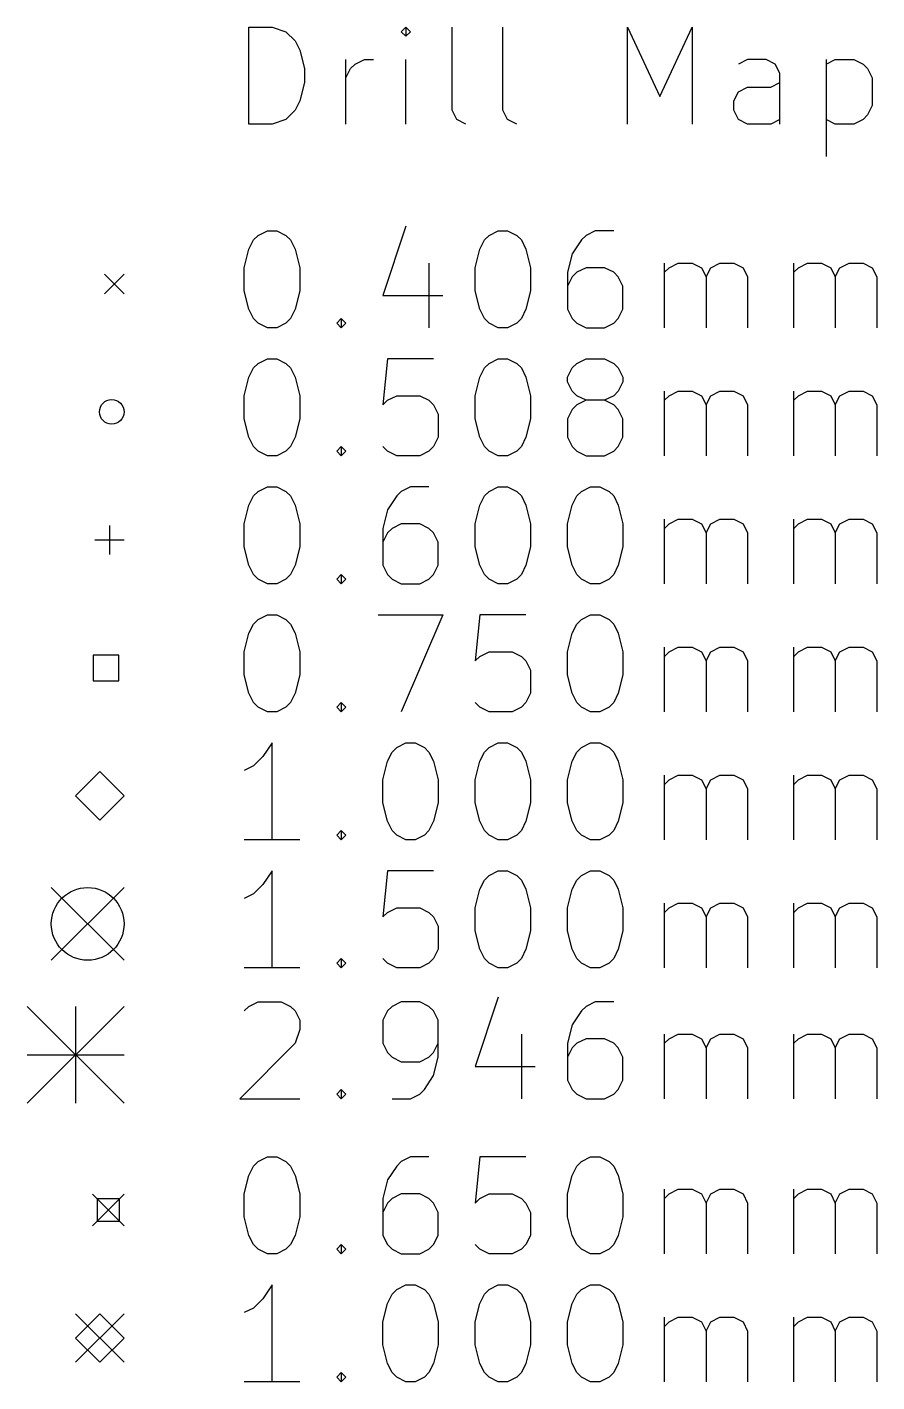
# Model space of a CAD drawing. Extents: x 109 to 179.2, y -127 to -50.2.
# Drawn here: x 109.05 to 126.58, y -126.28 to -98.33 of the extents above; entities that cross this region are included whole.
import ezdxf

# ---------------------------------------------------------------- set-up
doc = ezdxf.new("R2010")
doc.units = 0
doc.layers.add('BLACK', color=7, linetype='CONTINUOUS')

msp = doc.modelspace()

# ---------------------------------------------------------------- linework, layer by layer
at = {"layer": 'BLACK', "linetype": 'CONTINUOUS'}
for p, q in [((113.626, -100.335), (113.626, -98.3348)), ((113.626, -98.3348), (114.102, -98.3348)), ((114.102, -98.3348), (114.388, -98.43)), ((116.864, -98.3348), (116.769, -98.43)), ((116.96, -98.43), (116.864, -98.3348)), ((116.864, -98.3348), (116.864, -98.5252)), ((117.817, -100.049), (117.817, -98.3348)), ((118.864, -100.049), (118.864, -98.3348)), ((121.436, -100.335), (121.436, -98.3348)), ((121.436, -98.3348), (122.102, -99.7633)), ((122.102, -99.7633), (122.769, -98.3348)), ((122.769, -98.3348), (122.769, -100.335)), ((114.388, -98.43), (114.579, -98.6205)), ((114.579, -98.6205), (114.674, -98.811)), ((116.769, -98.43), (116.864, -98.5252)), ((116.864, -98.5252), (116.96, -98.43)), ((114.674, -98.811), (114.769, -99.1919)), ((115.626, -100.335), (115.626, -99.0014)), ((115.721, -99.1919), (115.817, -99.0967)), ((115.817, -99.0967), (116.007, -99.0014)), ((116.007, -99.0014), (116.198, -99.0014)), ((116.864, -100.335), (116.864, -99.0014)), ((123.912, -99.0014), (123.721, -99.0967)), ((124.293, -99.0014), (123.912, -99.0014)), ((124.483, -99.0967), (124.293, -99.0014)), ((124.579, -99.2871), (124.483, -99.0967)), ((125.531, -99.0014), (125.531, -101.001)), ((125.531, -99.0967), (125.721, -99.0014)), ((125.721, -99.0014), (126.102, -99.0014)), ((126.102, -99.0014), (126.293, -99.0967)), ((126.293, -99.0967), (126.388, -99.1919)), ((114.769, -99.1919), (114.769, -99.4776)), ((115.626, -99.3824), (115.721, -99.1919)), ((124.579, -100.335), (124.579, -99.2871)), ((126.388, -99.1919), (126.483, -99.3824)), ((126.483, -99.3824), (126.483, -99.9538)), ((114.769, -99.4776), (114.674, -99.8586)), ((123.626, -99.8586), (123.721, -99.6681)), ((123.721, -99.6681), (123.912, -99.5729)), ((123.912, -99.5729), (124.388, -99.5729)), ((124.388, -99.5729), (124.579, -99.4776)), ((114.674, -99.8586), (114.579, -100.049)), ((123.626, -100.049), (123.626, -99.8586)), ((126.483, -99.9538), (126.388, -100.144)), ((114.388, -100.24), (114.102, -100.335)), ((114.579, -100.049), (114.388, -100.24)), ((117.912, -100.24), (117.817, -100.049)), ((118.102, -100.335), (117.912, -100.24)), ((118.96, -100.24), (118.864, -100.049)), ((119.15, -100.335), (118.96, -100.24)), ((123.721, -100.24), (123.626, -100.049)), ((123.912, -100.335), (123.721, -100.24)), ((124.579, -100.24), (124.388, -100.335)), ((125.721, -100.335), (125.531, -100.24)), ((126.293, -100.24), (126.102, -100.335)), ((126.388, -100.144), (126.293, -100.24)), ((114.102, -100.335), (113.626, -100.335)), ((124.388, -100.335), (123.912, -100.335)), ((126.102, -100.335), (125.721, -100.335)), ((113.817, -102.63), (114.007, -102.535)), ((114.007, -102.535), (114.198, -102.535)), ((114.198, -102.535), (114.388, -102.63)), ((116.864, -102.44), (116.388, -103.868)), ((118.579, -102.63), (118.769, -102.535)), ((118.769, -102.535), (118.96, -102.535)), ((118.96, -102.535), (119.15, -102.63)), ((120.769, -102.535), (120.579, -102.63)), ((121.15, -102.535), (120.769, -102.535)), ((113.626, -102.916), (113.721, -102.725)), ((113.721, -102.725), (113.817, -102.63)), ((114.388, -102.63), (114.483, -102.725)), ((114.483, -102.725), (114.579, -102.916)), ((118.388, -102.916), (118.483, -102.725)), ((118.483, -102.725), (118.579, -102.63)), ((119.15, -102.63), (119.245, -102.725)), ((119.245, -102.725), (119.34, -102.916)), ((120.483, -102.725), (120.293, -103.011)), ((120.579, -102.63), (120.483, -102.725)), ((113.531, -103.297), (113.626, -102.916)), ((114.579, -102.916), (114.674, -103.297)), ((118.293, -103.297), (118.388, -102.916)), ((119.34, -102.916), (119.436, -103.297)), ((120.293, -103.011), (120.198, -103.392)), ((113.531, -103.773), (113.531, -103.297)), ((114.674, -103.297), (114.674, -103.773)), ((117.34, -103.201), (117.34, -104.535)), ((118.293, -103.773), (118.293, -103.297)), ((119.436, -103.297), (119.436, -103.773)), ((120.579, -103.297), (120.388, -103.392)), ((120.96, -103.297), (120.579, -103.297)), ((121.15, -103.392), (120.96, -103.297)), ((122.198, -104.535), (122.198, -103.201)), ((122.198, -103.392), (122.293, -103.297)), ((122.293, -103.297), (122.483, -103.201)), ((122.483, -103.201), (122.769, -103.201)), ((122.769, -103.201), (122.96, -103.297)), ((122.96, -103.297), (123.055, -103.487)), ((123.055, -103.487), (123.15, -103.297)), ((123.15, -103.297), (123.34, -103.201)), ((123.34, -103.201), (123.626, -103.201)), ((123.626, -103.201), (123.817, -103.297)), ((123.817, -103.297), (123.912, -103.487)), ((124.864, -104.535), (124.864, -103.201)), ((124.864, -103.392), (124.96, -103.297)), ((124.96, -103.297), (125.15, -103.201)), ((125.15, -103.201), (125.436, -103.201)), ((125.436, -103.201), (125.626, -103.297)), ((125.626, -103.297), (125.721, -103.487)), ((125.721, -103.487), (125.817, -103.297)), ((125.817, -103.297), (126.007, -103.201)), ((126.007, -103.201), (126.293, -103.201)), ((126.293, -103.201), (126.483, -103.297)), ((126.483, -103.297), (126.579, -103.487)), ((110.644, -103.427), (111.05, -103.833)), ((111.05, -103.427), (110.644, -103.833)), ((120.198, -103.392), (120.198, -104.154)), ((120.293, -103.487), (120.198, -103.678)), ((120.388, -103.392), (120.293, -103.487)), ((121.245, -103.487), (121.15, -103.392)), ((121.34, -103.678), (121.245, -103.487)), ((123.055, -103.487), (123.055, -104.535)), ((123.912, -103.487), (123.912, -104.535)), ((125.721, -103.487), (125.721, -104.535)), ((126.579, -103.487), (126.579, -104.535)), ((113.626, -104.154), (113.531, -103.773)), ((114.674, -103.773), (114.579, -104.154)), ((116.388, -103.868), (117.626, -103.868)), ((118.388, -104.154), (118.293, -103.773)), ((119.436, -103.773), (119.34, -104.154)), ((121.34, -104.154), (121.34, -103.678)), ((113.721, -104.344), (113.626, -104.154)), ((114.579, -104.154), (114.483, -104.344)), ((118.483, -104.344), (118.388, -104.154)), ((119.34, -104.154), (119.245, -104.344)), ((120.198, -104.154), (120.293, -104.344)), ((121.245, -104.344), (121.34, -104.154)), ((113.817, -104.44), (113.721, -104.344)), ((114.007, -104.535), (113.817, -104.44)), ((114.388, -104.44), (114.198, -104.535)), ((114.483, -104.344), (114.388, -104.44)), ((115.436, -104.44), (115.531, -104.344)), ((115.531, -104.535), (115.436, -104.44)), ((115.531, -104.344), (115.626, -104.44)), ((115.531, -104.344), (115.531, -104.535)), ((115.626, -104.44), (115.531, -104.535)), ((118.579, -104.44), (118.483, -104.344)), ((118.769, -104.535), (118.579, -104.44)), ((119.15, -104.44), (118.96, -104.535)), ((119.245, -104.344), (119.15, -104.44)), ((120.293, -104.344), (120.388, -104.44)), ((120.388, -104.44), (120.579, -104.535)), ((120.96, -104.535), (121.15, -104.44)), ((121.15, -104.44), (121.245, -104.344)), ((114.198, -104.535), (114.007, -104.535)), ((118.96, -104.535), (118.769, -104.535)), ((120.579, -104.535), (120.96, -104.535)), ((113.721, -105.365), (113.817, -105.27)), ((113.817, -105.27), (114.007, -105.175)), ((114.007, -105.175), (114.198, -105.175)), ((114.198, -105.175), (114.388, -105.27)), ((114.388, -105.27), (114.483, -105.365)), ((116.483, -105.175), (116.388, -106.127)), ((117.436, -105.175), (116.483, -105.175)), ((118.483, -105.365), (118.579, -105.27)), ((118.579, -105.27), (118.769, -105.175)), ((118.769, -105.175), (118.96, -105.175)), ((118.96, -105.175), (119.15, -105.27)), ((119.15, -105.27), (119.245, -105.365)), ((120.293, -105.365), (120.388, -105.27)), ((120.388, -105.27), (120.579, -105.175)), ((120.579, -105.175), (120.96, -105.175)), ((120.96, -105.175), (121.15, -105.27)), ((121.15, -105.27), (121.245, -105.365)), ((113.531, -105.937), (113.626, -105.556)), ((113.626, -105.556), (113.721, -105.365)), ((114.483, -105.365), (114.579, -105.556)), ((114.579, -105.556), (114.674, -105.937)), ((118.293, -105.937), (118.388, -105.556)), ((118.388, -105.556), (118.483, -105.365)), ((119.245, -105.365), (119.34, -105.556)), ((119.34, -105.556), (119.436, -105.937)), ((120.198, -105.556), (120.293, -105.365)), ((120.198, -105.651), (120.198, -105.556)), ((121.245, -105.365), (121.34, -105.556)), ((121.34, -105.556), (121.34, -105.651)), ((120.293, -105.841), (120.198, -105.651)), ((120.388, -105.937), (120.293, -105.841)), ((121.245, -105.841), (121.15, -105.937)), ((121.34, -105.651), (121.245, -105.841)), ((122.198, -107.175), (122.198, -105.841)), ((122.293, -105.937), (122.483, -105.841)), ((122.483, -105.841), (122.769, -105.841)), ((122.769, -105.841), (122.96, -105.937)), ((123.15, -105.937), (123.34, -105.841)), ((123.34, -105.841), (123.626, -105.841)), ((123.626, -105.841), (123.817, -105.937)), ((124.864, -107.175), (124.864, -105.841)), ((124.96, -105.937), (125.15, -105.841)), ((125.15, -105.841), (125.436, -105.841)), ((125.436, -105.841), (125.626, -105.937)), ((125.817, -105.937), (126.007, -105.841)), ((126.007, -105.841), (126.293, -105.841)), ((126.293, -105.841), (126.483, -105.937)), ((113.531, -106.413), (113.531, -105.937)), ((114.674, -105.937), (114.674, -106.413)), ((116.388, -106.127), (116.483, -106.032)), ((116.483, -106.032), (116.674, -105.937)), ((116.674, -105.937), (117.15, -105.937)), ((117.15, -105.937), (117.34, -106.032)), ((117.34, -106.032), (117.436, -106.127)), ((117.436, -106.127), (117.531, -106.318)), ((118.293, -106.413), (118.293, -105.937)), ((119.436, -105.937), (119.436, -106.413)), ((120.388, -106.127), (120.293, -106.222)), ((120.579, -106.032), (120.388, -105.937)), ((120.579, -106.032), (120.388, -106.127)), ((120.96, -106.032), (120.579, -106.032)), ((121.15, -105.937), (120.96, -106.032)), ((121.15, -106.127), (120.96, -106.032)), ((121.245, -106.222), (121.15, -106.127)), ((122.198, -106.032), (122.293, -105.937)), ((122.96, -105.937), (123.055, -106.127)), ((123.055, -106.127), (123.15, -105.937)), ((123.055, -106.127), (123.055, -107.175)), ((123.817, -105.937), (123.912, -106.127)), ((123.912, -106.127), (123.912, -107.175)), ((124.864, -106.032), (124.96, -105.937)), ((125.626, -105.937), (125.721, -106.127)), ((125.721, -106.127), (125.817, -105.937)), ((125.721, -106.127), (125.721, -107.175)), ((126.483, -105.937), (126.579, -106.127)), ((126.579, -106.127), (126.579, -107.175)), ((113.626, -106.794), (113.531, -106.413)), ((114.674, -106.413), (114.579, -106.794)), ((117.531, -106.318), (117.531, -106.794)), ((118.388, -106.794), (118.293, -106.413)), ((119.436, -106.413), (119.34, -106.794)), ((120.293, -106.222), (120.198, -106.413)), ((120.198, -106.413), (120.198, -106.794)), ((121.34, -106.413), (121.245, -106.222)), ((121.34, -106.794), (121.34, -106.413)), ((113.721, -106.984), (113.626, -106.794)), ((113.817, -107.08), (113.721, -106.984)), ((114.483, -106.984), (114.388, -107.08)), ((114.579, -106.794), (114.483, -106.984)), ((115.436, -107.08), (115.531, -106.984)), ((115.531, -106.984), (115.626, -107.08)), ((115.531, -106.984), (115.531, -107.175)), ((116.483, -107.08), (116.388, -106.984)), ((117.436, -106.984), (117.34, -107.08)), ((117.531, -106.794), (117.436, -106.984)), ((118.483, -106.984), (118.388, -106.794)), ((118.579, -107.08), (118.483, -106.984)), ((119.245, -106.984), (119.15, -107.08)), ((119.34, -106.794), (119.245, -106.984)), ((120.198, -106.794), (120.293, -106.984)), ((120.293, -106.984), (120.388, -107.08)), ((121.15, -107.08), (121.245, -106.984)), ((121.245, -106.984), (121.34, -106.794)), ((114.007, -107.175), (113.817, -107.08)), ((114.198, -107.175), (114.007, -107.175)), ((114.388, -107.08), (114.198, -107.175)), ((115.531, -107.175), (115.436, -107.08)), ((115.626, -107.08), (115.531, -107.175)), ((116.674, -107.175), (116.483, -107.08)), ((117.15, -107.175), (116.674, -107.175)), ((117.34, -107.08), (117.15, -107.175)), ((118.769, -107.175), (118.579, -107.08)), ((118.96, -107.175), (118.769, -107.175)), ((119.15, -107.08), (118.96, -107.175)), ((120.388, -107.08), (120.579, -107.175)), ((120.579, -107.175), (120.96, -107.175)), ((120.96, -107.175), (121.15, -107.08)), ((113.817, -107.91), (114.007, -107.815)), ((114.007, -107.815), (114.198, -107.815)), ((114.198, -107.815), (114.388, -107.91)), ((116.96, -107.815), (116.769, -107.91)), ((117.34, -107.815), (116.96, -107.815)), ((118.579, -107.91), (118.769, -107.815)), ((118.769, -107.815), (118.96, -107.815)), ((118.96, -107.815), (119.15, -107.91)), ((120.483, -107.91), (120.674, -107.815)), ((120.674, -107.815), (120.864, -107.815)), ((120.864, -107.815), (121.055, -107.91)), ((113.626, -108.196), (113.721, -108.005)), ((113.721, -108.005), (113.817, -107.91)), ((114.388, -107.91), (114.483, -108.005)), ((114.483, -108.005), (114.579, -108.196)), ((116.674, -108.005), (116.483, -108.291)), ((116.769, -107.91), (116.674, -108.005)), ((118.388, -108.196), (118.483, -108.005)), ((118.483, -108.005), (118.579, -107.91)), ((119.15, -107.91), (119.245, -108.005)), ((119.245, -108.005), (119.34, -108.196)), ((120.293, -108.196), (120.388, -108.005)), ((120.388, -108.005), (120.483, -107.91)), ((121.055, -107.91), (121.15, -108.005)), ((121.15, -108.005), (121.245, -108.196)), ((113.531, -108.577), (113.626, -108.196)), ((114.579, -108.196), (114.674, -108.577)), ((116.483, -108.291), (116.388, -108.672)), ((118.293, -108.577), (118.388, -108.196)), ((119.34, -108.196), (119.436, -108.577)), ((120.198, -108.577), (120.293, -108.196)), ((121.245, -108.196), (121.34, -108.577)), ((110.75, -108.61), (110.75, -109.21)), ((113.531, -109.053), (113.531, -108.577)), ((114.674, -108.577), (114.674, -109.053)), ((116.388, -108.672), (116.388, -109.434)), ((116.579, -108.672), (116.483, -108.767)), ((116.769, -108.577), (116.579, -108.672)), ((117.15, -108.577), (116.769, -108.577)), ((117.34, -108.672), (117.15, -108.577)), ((117.436, -108.767), (117.34, -108.672)), ((118.293, -109.053), (118.293, -108.577)), ((119.436, -108.577), (119.436, -109.053)), ((120.198, -109.053), (120.198, -108.577)), ((121.34, -108.577), (121.34, -109.053)), ((122.198, -109.815), (122.198, -108.481)), ((122.198, -108.672), (122.293, -108.577)), ((122.293, -108.577), (122.483, -108.481)), ((122.483, -108.481), (122.769, -108.481)), ((122.769, -108.481), (122.96, -108.577)), ((122.96, -108.577), (123.055, -108.767)), ((123.055, -108.767), (123.15, -108.577)), ((123.15, -108.577), (123.34, -108.481)), ((123.34, -108.481), (123.626, -108.481)), ((123.626, -108.481), (123.817, -108.577)), ((123.817, -108.577), (123.912, -108.767)), ((124.864, -109.815), (124.864, -108.481)), ((124.864, -108.672), (124.96, -108.577)), ((124.96, -108.577), (125.15, -108.481)), ((125.15, -108.481), (125.436, -108.481)), ((125.436, -108.481), (125.626, -108.577)), ((125.626, -108.577), (125.721, -108.767)), ((125.721, -108.767), (125.817, -108.577)), ((125.817, -108.577), (126.007, -108.481)), ((126.007, -108.481), (126.293, -108.481)), ((126.293, -108.481), (126.483, -108.577)), ((126.483, -108.577), (126.579, -108.767)), ((110.45, -108.91), (111.05, -108.91)), ((116.483, -108.767), (116.388, -108.958)), ((117.531, -108.958), (117.436, -108.767)), ((117.531, -109.434), (117.531, -108.958)), ((123.055, -108.767), (123.055, -109.815)), ((123.912, -108.767), (123.912, -109.815)), ((125.721, -108.767), (125.721, -109.815)), ((126.579, -108.767), (126.579, -109.815)), ((113.626, -109.434), (113.531, -109.053)), ((114.674, -109.053), (114.579, -109.434)), ((118.388, -109.434), (118.293, -109.053)), ((119.436, -109.053), (119.34, -109.434)), ((120.293, -109.434), (120.198, -109.053)), ((121.34, -109.053), (121.245, -109.434)), ((113.721, -109.624), (113.626, -109.434)), ((114.579, -109.434), (114.483, -109.624)), ((116.388, -109.434), (116.483, -109.624)), ((117.436, -109.624), (117.531, -109.434)), ((118.483, -109.624), (118.388, -109.434)), ((119.34, -109.434), (119.245, -109.624)), ((120.388, -109.624), (120.293, -109.434)), ((121.245, -109.434), (121.15, -109.624)), ((113.817, -109.72), (113.721, -109.624)), ((114.007, -109.815), (113.817, -109.72)), ((114.388, -109.72), (114.198, -109.815)), ((114.483, -109.624), (114.388, -109.72)), ((115.436, -109.72), (115.531, -109.624)), ((115.531, -109.815), (115.436, -109.72)), ((115.531, -109.624), (115.626, -109.72)), ((115.531, -109.624), (115.531, -109.815)), ((115.626, -109.72), (115.531, -109.815)), ((116.483, -109.624), (116.579, -109.72)), ((116.579, -109.72), (116.769, -109.815)), ((117.15, -109.815), (117.34, -109.72)), ((117.34, -109.72), (117.436, -109.624)), ((118.579, -109.72), (118.483, -109.624)), ((118.769, -109.815), (118.579, -109.72)), ((119.15, -109.72), (118.96, -109.815)), ((119.245, -109.624), (119.15, -109.72)), ((120.483, -109.72), (120.388, -109.624)), ((120.674, -109.815), (120.483, -109.72)), ((121.055, -109.72), (120.864, -109.815)), ((121.15, -109.624), (121.055, -109.72)), ((114.198, -109.815), (114.007, -109.815)), ((116.769, -109.815), (117.15, -109.815)), ((118.96, -109.815), (118.769, -109.815)), ((120.864, -109.815), (120.674, -109.815)), ((113.721, -110.645), (113.817, -110.55)), ((113.817, -110.55), (114.007, -110.455)), ((114.007, -110.455), (114.198, -110.455)), ((114.198, -110.455), (114.388, -110.55)), ((114.388, -110.55), (114.483, -110.645)), ((116.293, -110.455), (117.626, -110.455)), ((117.626, -110.455), (116.769, -112.455)), ((118.388, -110.455), (118.293, -111.407)), ((119.34, -110.455), (118.388, -110.455)), ((120.388, -110.645), (120.483, -110.55)), ((120.483, -110.55), (120.674, -110.455)), ((120.674, -110.455), (120.864, -110.455)), ((120.864, -110.455), (121.055, -110.55)), ((121.055, -110.55), (121.15, -110.645)), ((113.531, -111.217), (113.626, -110.836)), ((113.626, -110.836), (113.721, -110.645)), ((114.483, -110.645), (114.579, -110.836)), ((114.579, -110.836), (114.674, -111.217)), ((120.198, -111.217), (120.293, -110.836)), ((120.293, -110.836), (120.388, -110.645)), ((121.15, -110.645), (121.245, -110.836)), ((121.245, -110.836), (121.34, -111.217)), ((122.198, -112.455), (122.198, -111.121)), ((122.293, -111.217), (122.483, -111.121)), ((122.483, -111.121), (122.769, -111.121)), ((122.769, -111.121), (122.96, -111.217)), ((123.15, -111.217), (123.34, -111.121)), ((123.34, -111.121), (123.626, -111.121)), ((123.626, -111.121), (123.817, -111.217)), ((124.864, -112.455), (124.864, -111.121)), ((124.96, -111.217), (125.15, -111.121)), ((125.15, -111.121), (125.436, -111.121)), ((125.436, -111.121), (125.626, -111.217)), ((125.817, -111.217), (126.007, -111.121)), ((126.007, -111.121), (126.293, -111.121)), ((126.293, -111.121), (126.483, -111.217)), ((110.94, -111.285), (110.41, -111.285)), ((110.41, -111.285), (110.41, -111.815)), ((110.94, -111.815), (110.94, -111.285)), ((113.531, -111.693), (113.531, -111.217)), ((114.674, -111.217), (114.674, -111.693)), ((118.293, -111.407), (118.388, -111.312)), ((118.388, -111.312), (118.579, -111.217)), ((118.579, -111.217), (119.055, -111.217)), ((119.055, -111.217), (119.245, -111.312)), ((119.245, -111.312), (119.34, -111.407)), ((119.34, -111.407), (119.436, -111.598)), ((120.198, -111.693), (120.198, -111.217)), ((121.34, -111.217), (121.34, -111.693)), ((122.198, -111.312), (122.293, -111.217)), ((122.96, -111.217), (123.055, -111.407)), ((123.055, -111.407), (123.15, -111.217)), ((123.055, -111.407), (123.055, -112.455)), ((123.817, -111.217), (123.912, -111.407)), ((123.912, -111.407), (123.912, -112.455)), ((124.864, -111.312), (124.96, -111.217)), ((125.626, -111.217), (125.721, -111.407)), ((125.721, -111.407), (125.817, -111.217)), ((125.721, -111.407), (125.721, -112.455)), ((126.483, -111.217), (126.579, -111.407)), ((126.579, -111.407), (126.579, -112.455)), ((113.626, -112.074), (113.531, -111.693)), ((114.674, -111.693), (114.579, -112.074)), ((119.436, -111.598), (119.436, -112.074)), ((120.293, -112.074), (120.198, -111.693)), ((121.34, -111.693), (121.245, -112.074)), ((110.41, -111.815), (110.94, -111.815)), ((113.721, -112.264), (113.626, -112.074)), ((113.817, -112.36), (113.721, -112.264)), ((114.483, -112.264), (114.388, -112.36)), ((114.579, -112.074), (114.483, -112.264)), ((115.436, -112.36), (115.531, -112.264)), ((115.531, -112.264), (115.626, -112.36)), ((115.531, -112.264), (115.531, -112.455)), ((118.388, -112.36), (118.293, -112.264)), ((119.34, -112.264), (119.245, -112.36)), ((119.436, -112.074), (119.34, -112.264)), ((120.388, -112.264), (120.293, -112.074)), ((120.483, -112.36), (120.388, -112.264)), ((121.15, -112.264), (121.055, -112.36)), ((121.245, -112.074), (121.15, -112.264)), ((114.007, -112.455), (113.817, -112.36)), ((114.198, -112.455), (114.007, -112.455)), ((114.388, -112.36), (114.198, -112.455)), ((115.531, -112.455), (115.436, -112.36)), ((115.626, -112.36), (115.531, -112.455)), ((118.579, -112.455), (118.388, -112.36)), ((119.055, -112.455), (118.579, -112.455)), ((119.245, -112.36), (119.055, -112.455)), ((120.674, -112.455), (120.483, -112.36)), ((120.864, -112.455), (120.674, -112.455)), ((121.055, -112.36), (120.864, -112.455)), ((114.102, -113.095), (113.912, -113.38)), ((114.102, -115.095), (114.102, -113.095)), ((116.674, -113.19), (116.864, -113.095)), ((116.864, -113.095), (117.055, -113.095)), ((117.055, -113.095), (117.245, -113.19)), ((118.579, -113.19), (118.769, -113.095)), ((118.769, -113.095), (118.96, -113.095)), ((118.96, -113.095), (119.15, -113.19)), ((120.483, -113.19), (120.674, -113.095)), ((120.674, -113.095), (120.864, -113.095)), ((120.864, -113.095), (121.055, -113.19)), ((113.912, -113.38), (113.721, -113.571)), ((116.483, -113.476), (116.579, -113.285)), ((116.579, -113.285), (116.674, -113.19)), ((117.245, -113.19), (117.34, -113.285)), ((117.34, -113.285), (117.436, -113.476)), ((118.388, -113.476), (118.483, -113.285)), ((118.483, -113.285), (118.579, -113.19)), ((119.15, -113.19), (119.245, -113.285)), ((119.245, -113.285), (119.34, -113.476)), ((120.293, -113.476), (120.388, -113.285)), ((120.388, -113.285), (120.483, -113.19)), ((121.055, -113.19), (121.15, -113.285)), ((121.15, -113.285), (121.245, -113.476)), ((110.55, -113.69), (110.05, -114.19)), ((111.05, -114.19), (110.55, -113.69)), ((113.721, -113.571), (113.531, -113.666)), ((116.388, -113.857), (116.483, -113.476)), ((117.436, -113.476), (117.531, -113.857)), ((118.293, -113.857), (118.388, -113.476)), ((119.34, -113.476), (119.436, -113.857)), ((120.198, -113.857), (120.293, -113.476)), ((121.245, -113.476), (121.34, -113.857)), ((116.388, -114.333), (116.388, -113.857)), ((117.531, -113.857), (117.531, -114.333)), ((118.293, -114.333), (118.293, -113.857)), ((119.436, -113.857), (119.436, -114.333)), ((120.198, -114.333), (120.198, -113.857)), ((121.34, -113.857), (121.34, -114.333)), ((122.198, -115.095), (122.198, -113.761)), ((122.198, -113.952), (122.293, -113.857)), ((122.293, -113.857), (122.483, -113.761)), ((122.483, -113.761), (122.769, -113.761)), ((122.769, -113.761), (122.96, -113.857)), ((122.96, -113.857), (123.055, -114.047)), ((123.055, -114.047), (123.15, -113.857)), ((123.15, -113.857), (123.34, -113.761)), ((123.34, -113.761), (123.626, -113.761)), ((123.626, -113.761), (123.817, -113.857)), ((123.817, -113.857), (123.912, -114.047)), ((124.864, -115.095), (124.864, -113.761)), ((124.864, -113.952), (124.96, -113.857)), ((124.96, -113.857), (125.15, -113.761)), ((125.15, -113.761), (125.436, -113.761)), ((125.436, -113.761), (125.626, -113.857)), ((125.626, -113.857), (125.721, -114.047)), ((125.721, -114.047), (125.817, -113.857)), ((125.817, -113.857), (126.007, -113.761)), ((126.007, -113.761), (126.293, -113.761)), ((126.293, -113.761), (126.483, -113.857)), ((126.483, -113.857), (126.579, -114.047)), ((110.05, -114.19), (110.55, -114.69)), ((110.55, -114.69), (111.05, -114.19)), ((123.055, -114.047), (123.055, -115.095)), ((123.912, -114.047), (123.912, -115.095)), ((125.721, -114.047), (125.721, -115.095)), ((126.579, -114.047), (126.579, -115.095)), ((116.483, -114.714), (116.388, -114.333)), ((117.531, -114.333), (117.436, -114.714)), ((118.388, -114.714), (118.293, -114.333)), ((119.436, -114.333), (119.34, -114.714)), ((120.293, -114.714), (120.198, -114.333)), ((121.34, -114.333), (121.245, -114.714)), ((116.579, -114.904), (116.483, -114.714)), ((117.436, -114.714), (117.34, -114.904)), ((118.483, -114.904), (118.388, -114.714)), ((119.34, -114.714), (119.245, -114.904)), ((120.388, -114.904), (120.293, -114.714)), ((121.245, -114.714), (121.15, -114.904)), ((114.674, -115.095), (113.531, -115.095)), ((115.436, -115), (115.531, -114.904)), ((115.531, -115.095), (115.436, -115)), ((115.531, -114.904), (115.626, -115)), ((115.531, -114.904), (115.531, -115.095)), ((115.626, -115), (115.531, -115.095)), ((116.674, -115), (116.579, -114.904)), ((116.864, -115.095), (116.674, -115)), ((117.055, -115.095), (116.864, -115.095)), ((117.245, -115), (117.055, -115.095)), ((117.34, -114.904), (117.245, -115)), ((118.579, -115), (118.483, -114.904)), ((118.769, -115.095), (118.579, -115)), ((118.96, -115.095), (118.769, -115.095)), ((119.15, -115), (118.96, -115.095)), ((119.245, -114.904), (119.15, -115)), ((120.483, -115), (120.388, -114.904)), ((120.674, -115.095), (120.483, -115)), ((120.864, -115.095), (120.674, -115.095)), ((121.055, -115), (120.864, -115.095)), ((121.15, -114.904), (121.055, -115)), ((114.102, -115.735), (113.912, -116.02)), ((114.102, -117.735), (114.102, -115.735)), ((116.483, -115.735), (116.388, -116.687)), ((117.436, -115.735), (116.483, -115.735)), ((118.388, -116.116), (118.483, -115.925)), ((118.483, -115.925), (118.579, -115.83)), ((118.579, -115.83), (118.769, -115.735)), ((118.769, -115.735), (118.96, -115.735)), ((118.96, -115.735), (119.15, -115.83)), ((119.15, -115.83), (119.245, -115.925)), ((119.245, -115.925), (119.34, -116.116)), ((120.293, -116.116), (120.388, -115.925)), ((120.388, -115.925), (120.483, -115.83)), ((120.483, -115.83), (120.674, -115.735)), ((120.674, -115.735), (120.864, -115.735)), ((120.864, -115.735), (121.055, -115.83)), ((121.055, -115.83), (121.15, -115.925)), ((121.15, -115.925), (121.245, -116.116)), ((109.55, -116.08), (111.05, -117.58)), ((111.05, -116.08), (109.55, -117.58)), ((113.721, -116.211), (113.531, -116.306)), ((113.912, -116.02), (113.721, -116.211)), ((118.293, -116.497), (118.388, -116.116)), ((119.34, -116.116), (119.436, -116.497)), ((120.198, -116.497), (120.293, -116.116)), ((121.245, -116.116), (121.34, -116.497)), ((116.483, -116.592), (116.674, -116.497)), ((116.674, -116.497), (117.15, -116.497)), ((117.15, -116.497), (117.34, -116.592)), ((118.293, -116.973), (118.293, -116.497)), ((119.436, -116.497), (119.436, -116.973)), ((120.198, -116.973), (120.198, -116.497)), ((121.34, -116.497), (121.34, -116.973)), ((122.198, -117.735), (122.198, -116.401)), ((122.198, -116.592), (122.293, -116.497)), ((122.293, -116.497), (122.483, -116.401)), ((122.483, -116.401), (122.769, -116.401)), ((122.769, -116.401), (122.96, -116.497)), ((122.96, -116.497), (123.055, -116.687)), ((123.055, -116.687), (123.15, -116.497)), ((123.15, -116.497), (123.34, -116.401)), ((123.34, -116.401), (123.626, -116.401)), ((123.626, -116.401), (123.817, -116.497)), ((123.817, -116.497), (123.912, -116.687)), ((124.864, -117.735), (124.864, -116.401)), ((124.864, -116.592), (124.96, -116.497)), ((124.96, -116.497), (125.15, -116.401)), ((125.15, -116.401), (125.436, -116.401)), ((125.436, -116.401), (125.626, -116.497)), ((125.626, -116.497), (125.721, -116.687)), ((125.721, -116.687), (125.817, -116.497)), ((125.817, -116.497), (126.007, -116.401)), ((126.007, -116.401), (126.293, -116.401)), ((126.293, -116.401), (126.483, -116.497)), ((126.483, -116.497), (126.579, -116.687)), ((116.388, -116.687), (116.483, -116.592)), ((117.34, -116.592), (117.436, -116.687)), ((117.436, -116.687), (117.531, -116.878)), ((123.055, -116.687), (123.055, -117.735)), ((123.912, -116.687), (123.912, -117.735)), ((125.721, -116.687), (125.721, -117.735)), ((126.579, -116.687), (126.579, -117.735)), ((117.531, -116.878), (117.531, -117.354)), ((118.388, -117.354), (118.293, -116.973)), ((119.436, -116.973), (119.34, -117.354)), ((120.293, -117.354), (120.198, -116.973)), ((121.34, -116.973), (121.245, -117.354)), ((115.436, -117.64), (115.531, -117.544)), ((115.531, -117.544), (115.626, -117.64)), ((115.531, -117.544), (115.531, -117.735)), ((116.483, -117.64), (116.388, -117.544)), ((117.436, -117.544), (117.34, -117.64)), ((117.531, -117.354), (117.436, -117.544)), ((118.483, -117.544), (118.388, -117.354)), ((118.579, -117.64), (118.483, -117.544)), ((119.245, -117.544), (119.15, -117.64)), ((119.34, -117.354), (119.245, -117.544)), ((120.388, -117.544), (120.293, -117.354)), ((120.483, -117.64), (120.388, -117.544)), ((121.15, -117.544), (121.055, -117.64)), ((121.245, -117.354), (121.15, -117.544)), ((114.674, -117.735), (113.531, -117.735)), ((115.531, -117.735), (115.436, -117.64)), ((115.626, -117.64), (115.531, -117.735)), ((116.674, -117.735), (116.483, -117.64)), ((117.15, -117.735), (116.674, -117.735)), ((117.34, -117.64), (117.15, -117.735)), ((118.769, -117.735), (118.579, -117.64)), ((118.96, -117.735), (118.769, -117.735)), ((119.15, -117.64), (118.96, -117.735)), ((120.674, -117.735), (120.483, -117.64)), ((120.864, -117.735), (120.674, -117.735)), ((121.055, -117.64), (120.864, -117.735)), ((113.626, -118.53), (113.817, -118.435)), ((113.817, -118.435), (114.293, -118.435)), ((114.293, -118.435), (114.483, -118.53)), ((116.769, -118.435), (116.579, -118.53)), ((117.15, -118.435), (116.769, -118.435)), ((117.34, -118.53), (117.15, -118.435)), ((118.769, -118.34), (118.293, -119.768)), ((120.769, -118.435), (120.579, -118.53)), ((121.15, -118.435), (120.769, -118.435)), ((109.05, -118.53), (111.05, -120.53)), ((111.05, -118.53), (109.05, -120.53)), ((110.05, -118.53), (110.05, -120.53)), ((113.531, -118.625), (113.626, -118.53)), ((114.483, -118.53), (114.579, -118.625)), ((114.579, -118.625), (114.674, -118.816)), ((116.483, -118.625), (116.388, -118.816)), ((116.579, -118.53), (116.483, -118.625)), ((117.436, -118.625), (117.34, -118.53)), ((117.531, -118.816), (117.436, -118.625)), ((120.483, -118.625), (120.293, -118.911)), ((120.579, -118.53), (120.483, -118.625)), ((114.674, -119.006), (114.579, -119.292)), ((114.674, -118.816), (114.674, -119.006)), ((116.388, -118.816), (116.388, -119.292)), ((117.531, -119.578), (117.531, -118.816)), ((120.293, -118.911), (120.198, -119.292)), ((114.579, -119.292), (113.436, -120.435)), ((116.388, -119.292), (116.483, -119.482)), ((117.436, -119.482), (117.531, -119.292)), ((119.245, -119.101), (119.245, -120.435)), ((120.198, -119.292), (120.198, -120.054)), ((120.388, -119.292), (120.293, -119.387)), ((120.579, -119.197), (120.388, -119.292)), ((120.96, -119.197), (120.579, -119.197)), ((121.15, -119.292), (120.96, -119.197)), ((121.245, -119.387), (121.15, -119.292)), ((122.198, -120.435), (122.198, -119.101)), ((122.198, -119.292), (122.293, -119.197)), ((122.293, -119.197), (122.483, -119.101)), ((122.483, -119.101), (122.769, -119.101)), ((122.769, -119.101), (122.96, -119.197)), ((122.96, -119.197), (123.055, -119.387)), ((123.055, -119.387), (123.15, -119.197)), ((123.15, -119.197), (123.34, -119.101)), ((123.34, -119.101), (123.626, -119.101)), ((123.626, -119.101), (123.817, -119.197)), ((123.817, -119.197), (123.912, -119.387)), ((124.864, -120.435), (124.864, -119.101)), ((124.864, -119.292), (124.96, -119.197)), ((124.96, -119.197), (125.15, -119.101)), ((125.15, -119.101), (125.436, -119.101)), ((125.436, -119.101), (125.626, -119.197)), ((125.626, -119.197), (125.721, -119.387)), ((125.721, -119.387), (125.817, -119.197)), ((125.817, -119.197), (126.007, -119.101)), ((126.007, -119.101), (126.293, -119.101)), ((126.293, -119.101), (126.483, -119.197)), ((126.483, -119.197), (126.579, -119.387)), ((109.05, -119.53), (111.05, -119.53)), ((116.483, -119.482), (116.579, -119.578)), ((116.579, -119.578), (116.769, -119.673)), ((117.15, -119.673), (117.34, -119.578)), ((117.34, -119.578), (117.436, -119.482)), ((117.436, -119.959), (117.531, -119.578)), ((120.293, -119.387), (120.198, -119.578)), ((121.34, -119.578), (121.245, -119.387)), ((121.34, -120.054), (121.34, -119.578)), ((123.055, -119.387), (123.055, -120.435)), ((123.912, -119.387), (123.912, -120.435)), ((125.721, -119.387), (125.721, -120.435)), ((126.579, -119.387), (126.579, -120.435)), ((116.769, -119.673), (117.15, -119.673)), ((118.293, -119.768), (119.531, -119.768)), ((117.245, -120.244), (117.436, -119.959)), ((120.198, -120.054), (120.293, -120.244)), ((121.245, -120.244), (121.34, -120.054)), ((115.436, -120.34), (115.531, -120.244)), ((115.531, -120.435), (115.436, -120.34)), ((115.531, -120.244), (115.626, -120.34)), ((115.531, -120.244), (115.531, -120.435)), ((115.626, -120.34), (115.531, -120.435)), ((116.96, -120.435), (117.15, -120.34)), ((117.15, -120.34), (117.245, -120.244)), ((120.293, -120.244), (120.388, -120.34)), ((120.388, -120.34), (120.579, -120.435)), ((120.96, -120.435), (121.15, -120.34)), ((121.15, -120.34), (121.245, -120.244)), ((113.436, -120.435), (114.674, -120.435)), ((116.579, -120.435), (116.96, -120.435)), ((120.579, -120.435), (120.96, -120.435)), ((113.721, -121.825), (113.817, -121.73)), ((113.817, -121.73), (114.007, -121.635)), ((114.007, -121.635), (114.198, -121.635)), ((114.198, -121.635), (114.388, -121.73)), ((114.388, -121.73), (114.483, -121.825)), ((116.769, -121.73), (116.674, -121.825)), ((116.96, -121.635), (116.769, -121.73)), ((117.34, -121.635), (116.96, -121.635)), ((118.388, -121.635), (118.293, -122.587)), ((119.34, -121.635), (118.388, -121.635)), ((120.388, -121.825), (120.483, -121.73)), ((120.483, -121.73), (120.674, -121.635)), ((120.674, -121.635), (120.864, -121.635)), ((120.864, -121.635), (121.055, -121.73)), ((121.055, -121.73), (121.15, -121.825)), ((113.531, -122.397), (113.626, -122.016)), ((113.626, -122.016), (113.721, -121.825)), ((114.483, -121.825), (114.579, -122.016)), ((114.579, -122.016), (114.674, -122.397)), ((116.674, -121.825), (116.483, -122.111)), ((120.198, -122.397), (120.293, -122.016)), ((120.293, -122.016), (120.388, -121.825)), ((121.15, -121.825), (121.245, -122.016)), ((121.245, -122.016), (121.34, -122.397)), ((116.483, -122.111), (116.388, -122.492)), ((122.198, -123.635), (122.198, -122.301)), ((122.293, -122.397), (122.483, -122.301)), ((122.483, -122.301), (122.769, -122.301)), ((122.769, -122.301), (122.96, -122.397)), ((123.15, -122.397), (123.34, -122.301)), ((123.34, -122.301), (123.626, -122.301)), ((123.626, -122.301), (123.817, -122.397)), ((124.864, -123.635), (124.864, -122.301)), ((124.96, -122.397), (125.15, -122.301)), ((125.15, -122.301), (125.436, -122.301)), ((125.436, -122.301), (125.626, -122.397)), ((125.817, -122.397), (126.007, -122.301)), ((126.007, -122.301), (126.293, -122.301)), ((126.293, -122.301), (126.483, -122.397)), ((110.4, -122.405), (111.05, -123.055)), ((111.05, -122.405), (110.4, -123.055)), ((110.955, -122.5), (110.495, -122.5)), ((110.495, -122.5), (110.495, -122.96)), ((110.955, -122.96), (110.955, -122.5)), ((113.531, -122.873), (113.531, -122.397)), ((114.674, -122.397), (114.674, -122.873)), ((116.388, -122.492), (116.388, -123.254)), ((116.483, -122.587), (116.388, -122.778)), ((116.579, -122.492), (116.483, -122.587)), ((116.769, -122.397), (116.579, -122.492)), ((117.15, -122.397), (116.769, -122.397)), ((117.34, -122.492), (117.15, -122.397)), ((117.436, -122.587), (117.34, -122.492)), ((117.531, -122.778), (117.436, -122.587)), ((118.293, -122.587), (118.388, -122.492)), ((118.388, -122.492), (118.579, -122.397)), ((118.579, -122.397), (119.055, -122.397)), ((119.055, -122.397), (119.245, -122.492)), ((119.245, -122.492), (119.34, -122.587)), ((119.34, -122.587), (119.436, -122.778)), ((120.198, -122.873), (120.198, -122.397)), ((121.34, -122.397), (121.34, -122.873)), ((122.198, -122.492), (122.293, -122.397)), ((122.96, -122.397), (123.055, -122.587)), ((123.055, -122.587), (123.15, -122.397)), ((123.055, -122.587), (123.055, -123.635)), ((123.817, -122.397), (123.912, -122.587)), ((123.912, -122.587), (123.912, -123.635)), ((124.864, -122.492), (124.96, -122.397)), ((125.626, -122.397), (125.721, -122.587)), ((125.721, -122.587), (125.817, -122.397)), ((125.721, -122.587), (125.721, -123.635)), ((126.483, -122.397), (126.579, -122.587)), ((126.579, -122.587), (126.579, -123.635)), ((113.626, -123.254), (113.531, -122.873)), ((114.674, -122.873), (114.579, -123.254)), ((117.531, -123.254), (117.531, -122.778)), ((119.436, -122.778), (119.436, -123.254)), ((120.293, -123.254), (120.198, -122.873)), ((121.34, -122.873), (121.245, -123.254)), ((110.495, -122.96), (110.955, -122.96)), ((113.721, -123.444), (113.626, -123.254)), ((113.817, -123.54), (113.721, -123.444)), ((114.483, -123.444), (114.388, -123.54)), ((114.579, -123.254), (114.483, -123.444)), ((115.436, -123.54), (115.531, -123.444)), ((115.531, -123.444), (115.626, -123.54)), ((115.531, -123.444), (115.531, -123.635)), ((116.388, -123.254), (116.483, -123.444)), ((116.483, -123.444), (116.579, -123.54)), ((117.34, -123.54), (117.436, -123.444)), ((117.436, -123.444), (117.531, -123.254)), ((118.388, -123.54), (118.293, -123.444)), ((119.34, -123.444), (119.245, -123.54)), ((119.436, -123.254), (119.34, -123.444)), ((120.388, -123.444), (120.293, -123.254)), ((120.483, -123.54), (120.388, -123.444)), ((121.15, -123.444), (121.055, -123.54)), ((121.245, -123.254), (121.15, -123.444)), ((114.007, -123.635), (113.817, -123.54)), ((114.198, -123.635), (114.007, -123.635)), ((114.388, -123.54), (114.198, -123.635)), ((115.531, -123.635), (115.436, -123.54)), ((115.626, -123.54), (115.531, -123.635)), ((116.579, -123.54), (116.769, -123.635)), ((116.769, -123.635), (117.15, -123.635)), ((117.15, -123.635), (117.34, -123.54)), ((118.579, -123.635), (118.388, -123.54)), ((119.055, -123.635), (118.579, -123.635)), ((119.245, -123.54), (119.055, -123.635)), ((120.674, -123.635), (120.483, -123.54)), ((120.864, -123.635), (120.674, -123.635)), ((121.055, -123.54), (120.864, -123.635)), ((114.102, -124.275), (113.912, -124.56)), ((114.102, -126.275), (114.102, -124.275)), ((116.674, -124.37), (116.864, -124.275)), ((116.864, -124.275), (117.055, -124.275)), ((117.055, -124.275), (117.245, -124.37)), ((118.579, -124.37), (118.769, -124.275)), ((118.769, -124.275), (118.96, -124.275)), ((118.96, -124.275), (119.15, -124.37)), ((120.483, -124.37), (120.674, -124.275)), ((120.674, -124.275), (120.864, -124.275)), ((120.864, -124.275), (121.055, -124.37)), ((113.912, -124.56), (113.721, -124.751)), ((116.483, -124.656), (116.579, -124.465)), ((116.579, -124.465), (116.674, -124.37)), ((117.245, -124.37), (117.34, -124.465)), ((117.34, -124.465), (117.436, -124.656)), ((118.388, -124.656), (118.483, -124.465)), ((118.483, -124.465), (118.579, -124.37)), ((119.15, -124.37), (119.245, -124.465)), ((119.245, -124.465), (119.34, -124.656)), ((120.293, -124.656), (120.388, -124.465)), ((120.388, -124.465), (120.483, -124.37)), ((121.055, -124.37), (121.15, -124.465)), ((121.15, -124.465), (121.245, -124.656)), ((110.05, -124.87), (111.05, -125.87)), ((111.05, -124.87), (110.05, -125.87)), ((110.55, -124.87), (110.05, -125.37)), ((111.05, -125.37), (110.55, -124.87)), ((113.721, -124.751), (113.531, -124.846)), ((116.388, -125.037), (116.483, -124.656)), ((117.436, -124.656), (117.531, -125.037)), ((118.293, -125.037), (118.388, -124.656)), ((119.34, -124.656), (119.436, -125.037)), ((120.198, -125.037), (120.293, -124.656)), ((121.245, -124.656), (121.34, -125.037)), ((116.388, -125.513), (116.388, -125.037)), ((117.531, -125.037), (117.531, -125.513)), ((118.293, -125.513), (118.293, -125.037)), ((119.436, -125.037), (119.436, -125.513)), ((120.198, -125.513), (120.198, -125.037)), ((121.34, -125.037), (121.34, -125.513)), ((122.198, -126.275), (122.198, -124.941)), ((122.198, -125.132), (122.293, -125.037)), ((122.293, -125.037), (122.483, -124.941)), ((122.483, -124.941), (122.769, -124.941)), ((122.769, -124.941), (122.96, -125.037)), ((122.96, -125.037), (123.055, -125.227)), ((123.055, -125.227), (123.15, -125.037)), ((123.15, -125.037), (123.34, -124.941)), ((123.34, -124.941), (123.626, -124.941)), ((123.626, -124.941), (123.817, -125.037)), ((123.817, -125.037), (123.912, -125.227)), ((124.864, -126.275), (124.864, -124.941)), ((124.864, -125.132), (124.96, -125.037)), ((124.96, -125.037), (125.15, -124.941)), ((125.15, -124.941), (125.436, -124.941)), ((125.436, -124.941), (125.626, -125.037)), ((125.626, -125.037), (125.721, -125.227)), ((125.721, -125.227), (125.817, -125.037)), ((125.817, -125.037), (126.007, -124.941)), ((126.007, -124.941), (126.293, -124.941)), ((126.293, -124.941), (126.483, -125.037)), ((126.483, -125.037), (126.579, -125.227)), ((110.05, -125.37), (110.55, -125.87)), ((110.55, -125.87), (111.05, -125.37)), ((123.055, -125.227), (123.055, -126.275)), ((123.912, -125.227), (123.912, -126.275)), ((125.721, -125.227), (125.721, -126.275)), ((126.579, -125.227), (126.579, -126.275)), ((116.483, -125.894), (116.388, -125.513)), ((117.531, -125.513), (117.436, -125.894)), ((118.388, -125.894), (118.293, -125.513)), ((119.436, -125.513), (119.34, -125.894)), ((120.293, -125.894), (120.198, -125.513)), ((121.34, -125.513), (121.245, -125.894)), ((116.579, -126.084), (116.483, -125.894)), ((117.436, -125.894), (117.34, -126.084)), ((118.483, -126.084), (118.388, -125.894)), ((119.34, -125.894), (119.245, -126.084)), ((120.388, -126.084), (120.293, -125.894)), ((121.245, -125.894), (121.15, -126.084)), ((114.674, -126.275), (113.531, -126.275)), ((115.436, -126.18), (115.531, -126.084)), ((115.531, -126.275), (115.436, -126.18)), ((115.531, -126.084), (115.626, -126.18)), ((115.531, -126.084), (115.531, -126.275)), ((115.626, -126.18), (115.531, -126.275)), ((116.674, -126.18), (116.579, -126.084)), ((116.864, -126.275), (116.674, -126.18)), ((117.055, -126.275), (116.864, -126.275)), ((117.245, -126.18), (117.055, -126.275)), ((117.34, -126.084), (117.245, -126.18)), ((118.579, -126.18), (118.483, -126.084)), ((118.769, -126.275), (118.579, -126.18)), ((118.96, -126.275), (118.769, -126.275)), ((119.15, -126.18), (118.96, -126.275)), ((119.245, -126.084), (119.15, -126.18)), ((120.483, -126.18), (120.388, -126.084)), ((120.674, -126.275), (120.483, -126.18)), ((120.864, -126.275), (120.674, -126.275)), ((121.055, -126.18), (120.864, -126.275)), ((121.15, -126.084), (121.055, -126.18))]:
    msp.add_line(p, q, dxfattribs=at)
at = {"layer": 'BLACK'}
for centre, radius in [((110.796, -106.27), 0.254), ((110.3, -116.83), 0.75)]:
    msp.add_circle(centre, radius, dxfattribs=at)

doc.saveas('drawing.dxf')
